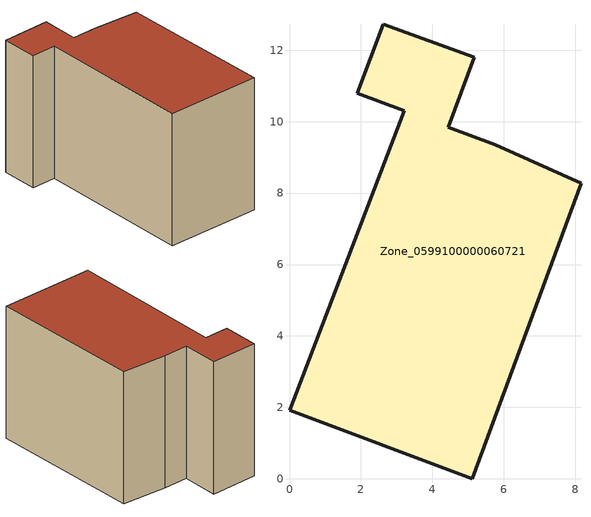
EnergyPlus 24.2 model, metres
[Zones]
Zone_0599100000060721
 floor ground (C_G): 2.63,12.73 5.18,11.81 4.44,9.85 5.77,9.36 8.16,8.28 5.11,0 0,1.91 3.21,10.3 1.9,10.79 z0
 wall outside (C_F): 5.18,11.81 2.63,12.73 1.9,10.79 3.21,10.3 0,1.91 5.11,0 8.16,8.28 5.77,9.36 4.44,9.85 5.18,11.81 z0:7.62
 roof outside (C_R): 8.16,8.28 5.77,9.36 4.44,9.85 5.18,11.81 2.63,12.73 1.9,10.79 3.21,10.3 0,1.91 5.11,0 z7.62
[BUILDING]
Pand.0599100000060721: North Axis=0; Terrain=City; Loads Convergence Tolerance Value=0.04; Temperature Convergence Tolerance Value=0.4; Solar Distribution=FullExterior; Maximum Number of Warmup Days=25; Minimum Number of Warmup Days=1
[Site:Location]
Rotterdam.The.Hague.AP_ZH_NLD Design_Conditions: Latitude=51.96; Longitude=4.45; Time Zone=1; Elevation=-4.5
[SITE:GROUNDTEMPERATURE:BUILDINGSURFACE]
18, 18, 18, 18, 18, 18, 18, 18, 18, 18, 18, 18
[MATERIAL] Thermal Absorptance=0.9; Solar Absorptance=0.7; Visible Absorptance=0.7
Name | Roughness | Thickness | Conductivity | Density | Specific Heat
G.TI.1975-1991 | MediumSmooth | 0.15 | 0.288461 | 540 | 1210
F.TI.1975-1991 | Rough | 0.3 | 0.230769 | 1920 | 840
R.TI.1975-1991 | MediumRough | 0.2 | 0.153846 | 1500 | 1000
[CONSTRUCTION]
C_G: G.TI.1975-1991
C_F: F.TI.1975-1991
C_R: R.TI.1975-1991
[ZONE]
Zone_0599100000060721: Type=1; Multiplier=1; Ceiling Height=Autocalculate; Volume=Autocalculate; Floor Area=autocalculate; Part of Total Floor Area=Yes
[ZONEINFILTRATION:DESIGNFLOWRATE]
Infil_Zone_0599100000060721: Zone or ZoneList or Space or SpaceList=Zone_0599100000060721; Schedule=AlwaysOn; Design Flow Rate Calculation Method=Flow/Area; Flow Rate per Floor Area=0.003; Constant Term Coefficient=1; Temperature Term Coefficient=0; Velocity Term Coefficient=0; Velocity Squared Term Coefficient=0
[HVACTEMPLATE:ZONE:IDEALLOADSAIRSYSTEM]
Zone_0599100000060721: Maximum Heating Supply Air Temperature=50; Minimum Cooling Supply Air Temperature=13; Maximum Heating Supply Air Humidity Ratio=0.0156; Minimum Cooling Supply Air Humidity Ratio=0.0077; Heating Limit=NoLimit; Cooling Limit=NoLimit; Dehumidification Control Type=ConstantSensibleHeatRatio; Cooling Sensible Heat Ratio=0.7; Dehumidification Setpoint=60; Humidification Control Type=None; Humidification Setpoint=30; Outdoor Air Method=None; Outdoor Air Flow Rate per Person=0.00944; Outdoor Air Flow Rate per Zone Floor Area=0; Outdoor Air Flow Rate per Zone=0; Demand Controlled Ventilation Type=None; Outdoor Air Economizer Type=NoEconomizer; Heat Recovery Type=None; Sensible Heat Recovery Effectiveness=0.7; Latent Heat Recovery Effectiveness=0.65
[ZONECONTROL:THERMOSTAT]
ThermostatControl_Zone_0599100000060721: Zone or ZoneList=Zone_0599100000060721; Control Type Schedule=DualSetpointControlType; Control 1=Thermostat_Zone_0599100000060721; Temperature Difference Between Cutout And Setpoint=0
[THERMOSTATSETPOINT:DUALSETPOINT]
Thermostat_Zone_0599100000060721: Heating Setpoint Temperature Schedule=HeatingSetpoint_Zone_0599100000060721; Cooling Setpoint Temperature Schedule=CoolingSetpoint_Zone_0599100000060721
[SCHEDULE:COMPACT]
HeatingSetpoint_Zone_0599100000060721: Through: 12/31, For: AllDays, Until: 24:00, 21
CoolingSetpoint_Zone_0599100000060721: Through: 12/31, For: AllDays, Until: 24:00, 24
DualSetpointControlType: Through: 12/31, For: AllDays, Until: 24:00, 4
AlwaysOn: Through: 12/31, For: AllDays, Until: 24:00, 1
